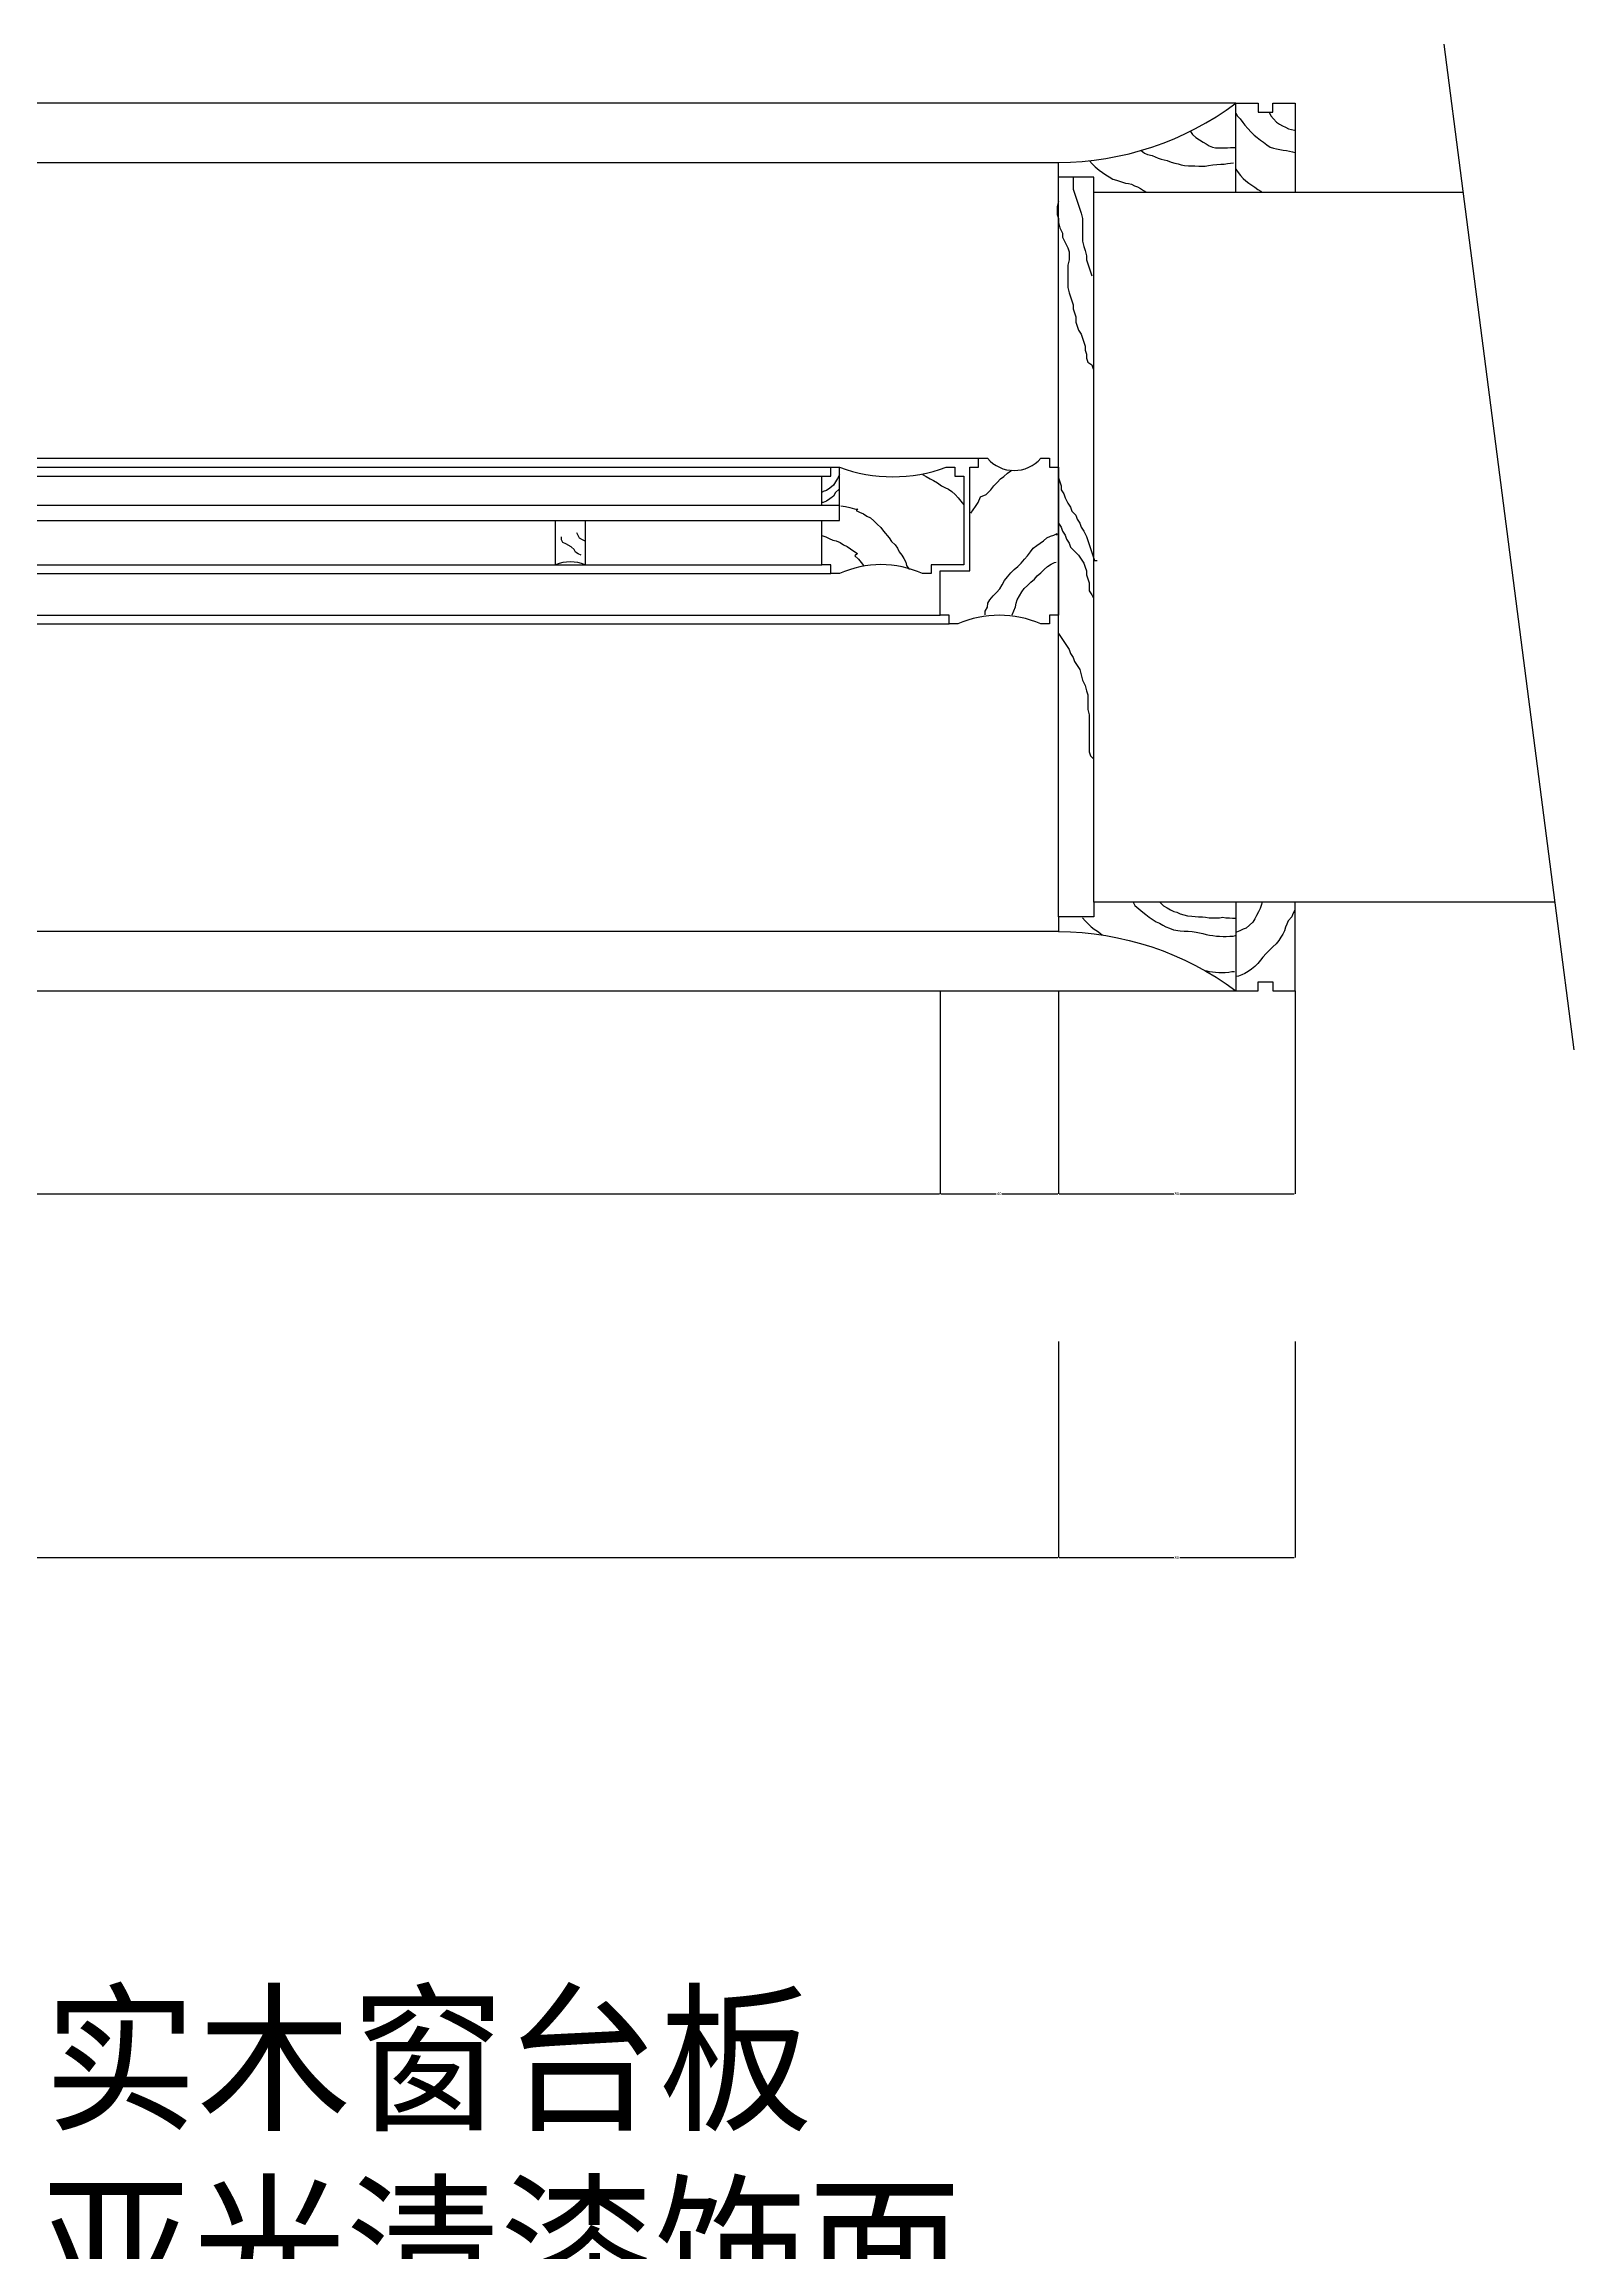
# Model space of a CAD drawing. Header units: metres. Extents: x 4 to 3597, y 195 to 4697.
# Drawn here: x 2000 to 2517, y 1276 to 2022 of the extents above; entities that cross this region are included whole.
import ezdxf

# ---------------------------------------------------------------- set-up
doc = ezdxf.new("R2010")
doc.units = ezdxf.units.M
for name, color, linetype in [('2', 2, 'Continuous'), ('3', 3, 'Continuous'), ('4', 4, 'Continuous'), ('7', 7, 'Continuous'), ('BH', 3, 'Continuous'), ('DIM', 3, 'Continuous'), ('TEXT', 3, 'Continuous')]:
    doc.layers.add(name, color=color, linetype=linetype)
doc.dimstyles.get("Standard").update_dxf_attribs({"dimtxt": 2.5, "dimasz": 2.5, "dimexe": 1.25, "dimexo": 0.625, "dimtad": 1, "dimcen": 2.5, "dimazin": 3, "dimtfac": 1, "dimtmove": 0, "dimatfit": 3})

# ---------------------------------------------------------------- blocks, each defined once
blk = doc.blocks.new('*D3')
for p, q in [((343.18, 1583.38), (343.18, 1510.34)), ((2343.18, 1583.38), (2343.18, 1510.34)), ((343.43, 1510.34), (1341.18, 1510.34)), ((1345.18, 1510.34), (2342.93, 1510.34))]:
    blk.add_line(p, q)
at = {"layer": 'Defpoints'}
for p in [(343.18, 1583.38), (2343.18, 1583.38), (343.18, 1510.34)]:
    blk.add_point(p, dxfattribs=at)
at = {"layer": 'DIM', "insert": (1343.18, 1510.34), "char_height": 1, "attachment_point": 5}
blk.add_mtext('2000', dxfattribs=at)
blk = doc.blocks.new('*D38')
for p, q in [((1363.18, 1701.98), (1363.18, 1633.38)), ((2303.18, 1701.98), (2303.18, 1633.38)), ((1363.43, 1633.38), (1831.68, 1633.38)), ((1834.68, 1633.38), (2302.93, 1633.38))]:
    blk.add_line(p, q)
at = {"layer": 'Defpoints'}
for p in [(1363.18, 1701.98), (2303.18, 1701.98), (1363.18, 1633.38)]:
    blk.add_point(p, dxfattribs=at)
at = {"layer": 'DIM', "insert": (1833.18, 1633.38), "char_height": 1, "attachment_point": 5}
blk.add_mtext('940', dxfattribs=at)
blk = doc.blocks.new('*D63')
for p, q in [((2343.18, 1583.38), (2343.18, 1510.34)), ((2423.18, 1583.38), (2423.18, 1510.34)), ((2343.43, 1510.34), (2382.18, 1510.34)), ((2384.18, 1510.34), (2422.93, 1510.34))]:
    blk.add_line(p, q)
at = {"layer": 'Defpoints'}
for p in [(2343.18, 1583.38), (2423.18, 1583.38), (2343.18, 1510.34)]:
    blk.add_point(p, dxfattribs=at)
at = {"layer": 'DIM', "insert": (2383.18, 1510.34), "char_height": 1, "attachment_point": 5}
blk.add_mtext('80', dxfattribs=at)
blk = doc.blocks.new('*D66')
for p, q in [((2303.18, 1701.98), (2303.18, 1633.38)), ((2343.18, 1701.98), (2343.18, 1633.38)), ((2303.43, 1633.38), (2322.18, 1633.38)), ((2324.18, 1633.38), (2342.93, 1633.38))]:
    blk.add_line(p, q)
at = {"layer": 'Defpoints'}
for p in [(2303.18, 1701.98), (2343.18, 1701.98), (2303.18, 1633.38)]:
    blk.add_point(p, dxfattribs=at)
at = {"layer": 'DIM', "insert": (2323.18, 1633.38), "char_height": 1, "attachment_point": 5}
blk.add_mtext('40', dxfattribs=at)
blk = doc.blocks.new('*D67')
for p, q in [((2343.18, 1701.98), (2343.18, 1633.38)), ((2423.18, 1701.98), (2423.18, 1633.38)), ((2343.43, 1633.38), (2382.18, 1633.38)), ((2384.18, 1633.38), (2422.93, 1633.38))]:
    blk.add_line(p, q)
at = {"layer": 'Defpoints'}
for p in [(2343.18, 1701.98), (2423.18, 1701.98), (2343.18, 1633.38)]:
    blk.add_point(p, dxfattribs=at)
at = {"layer": 'DIM', "insert": (2383.18, 1633.38), "char_height": 1, "attachment_point": 5}
blk.add_mtext('80', dxfattribs=at)

msp = doc.modelspace()

# ---------------------------------------------------------------- hatches: boundary and pattern name
at = {"layer": 'BH'}
h = msp.add_hatch(dxfattribs=at)
h.set_pattern_fill('ANSI31', scale=1000)
h.paths.add_polyline_path([(2355.18, 1731.98), (2510.97, 1731.98), (2479.94, 1971.98), (2372.95, 1971.98), (2372.97, 1971.96), (2372.93, 1971.98), (2355.18, 1971.98)])
h = msp.add_hatch(dxfattribs=at)
h.set_pattern_fill('AR-CONC', scale=20)
h.paths.add_polyline_path([(2479.94, 1971.98), (2372.95, 1971.98), (2372.97, 1971.96), (2372.93, 1971.98), (2355.18, 1971.98), (2355.18, 1731.98), (2510.97, 1731.98)])

# ---------------------------------------------------------------- linework, layer by layer
at = {"layer": '2'}
msp.add_lwpolyline([(2510.97, 1731.98), (2355.18, 1731.98), (2355.18, 1971.98), (2479.94, 1971.98)], dxfattribs=at)
at = {"layer": '3'}
for p, q in [((1403.18, 1875.98), (2263.18, 1875.98)), ((1403.18, 1845.98), (2263.18, 1845.98)), ((1363.18, 1828.98), (2303.18, 1828.98))]:
    msp.add_line(p, q, dxfattribs=at)
at = {"layer": '4'}
for p, q in [((2403.18, 2001.98), (283.18, 2001.98)), ((2403.18, 1971.98), (2403.18, 2001.98)), ((2343.18, 1726.98), (2343.18, 1976.98)), ((1350.18, 1881.98), (2316.18, 1881.98)), ((1360.18, 1825.98), (2306.18, 1825.98)), ((2403.18, 1731.98), (2403.18, 1701.98)), ((283.18, 1701.98), (2403.18, 1701.98))]:
    msp.add_line(p, q, dxfattribs=at)
for points in [[(2355.18, 1971.98), (2355.18, 1976.98), (2343.18, 1976.98), (2343.18, 1981.98, 0.16), (2403.18, 2001.98), (2410.68, 2001.98), (2410.68, 1998.98), (2415.68, 1998.98), (2415.68, 2001.98), (2423.18, 2001.98), (2423.18, 1971.98)], [(2269.18, 1865.98), (2263.18, 1865.98), (2263.18, 1875.98), (2266.18, 1875.98), (2266.18, 1878.98), (2269.18, 1878.98, 0.18), (2305.18, 1878.98), (2308.18, 1878.98), (2308.18, 1875.98), (2308.18, 1875.98), (2311.18, 1875.98), (2311.18, 1845.98), (2300.18, 1845.98), (2300.18, 1842.98), (2297.18, 1842.98, 0.22), (2269.18, 1842.98), (2266.18, 1842.98), (2266.18, 1845.98), (2263.18, 1845.98), (2263.18, 1860.98), (2269.18, 1860.98), (2269.18, 1878.98)], [(2355.18, 1731.98), (2355.18, 1726.98), (2343.18, 1726.98), (2343.18, 1721.98, -0.16), (2403.18, 1701.98), (2410.68, 1701.98), (2410.68, 1704.98), (2415.68, 1704.98), (2415.68, 1701.98), (2423.18, 1701.98), (2423.18, 1731.98)]]:
    msp.add_lwpolyline(points, format="xyb", dxfattribs=at)
for points in [[(2337.18, 1825.98, 0.21), (2309.18, 1825.98), (2306.18, 1825.98), (2306.18, 1828.98), (2303.18, 1828.98), (2303.18, 1843.98), (2313.18, 1843.98), (2313.18, 1878.98), (2316.18, 1878.98), (2316.18, 1881.98), (2319.18, 1881.98, 0.46), (2337.18, 1881.98), (2340.18, 1881.98), (2340.18, 1878.98), (2343.18, 1878.98), (2343.18, 1828.98), (2340.18, 1828.98), (2340.18, 1825.98)], [(2183.18, 1860.98), (2183.18, 1845.98, 0.2), (2173.18, 1845.98), (2173.18, 1860.98)]]:
    msp.add_lwpolyline(points, format="xyb", close=True, dxfattribs=at)
at = {"layer": '7'}
for p, q in [((343.18, 1981.98), (2343.18, 1981.98)), ((1400.18, 1878.98), (2266.18, 1878.98)), ((2263.18, 1865.98), (1403.18, 1865.98)), ((1403.18, 1860.98), (2263.18, 1860.98)), ((1400.18, 1842.98), (2266.18, 1842.98)), ((2343.18, 1721.98), (343.18, 1721.98))]:
    msp.add_line(p, q, dxfattribs=at)
at = {"layer": 'BH'}
for p, q in [((2403.1, 1998.7), (2403.67, 1997.69)), ((2403.67, 1997.69), (2404.57, 1996.68)), ((2404.57, 1996.68), (2405.47, 1995.55)), ((2405.47, 1995.55), (2406.25, 1994.54)), ((2406.25, 1994.54), (2407.26, 1993.42)), ((2407.26, 1993.42), (2408.39, 1992.18)), ((2414.57, 1998.81), (2415.02, 1997.8)), ((2415.02, 1997.8), (2415.92, 1996.79)), ((2415.92, 1996.79), (2416.93, 1995.66)), ((2416.93, 1995.66), (2417.95, 1994.88)), ((2417.95, 1994.88), (2418.96, 1994.32)), ((2418.96, 1994.32), (2419.97, 1993.87)), ((2419.97, 1993.87), (2420.98, 1993.3)), ((2420.98, 1993.3), (2421.99, 1993.08)), ((2421.99, 1993.08), (2423.01, 1992.86)), ((2423.01, 1992.86), (2423.23, 1992.63)), ((2371.17, 1986), (2372.3, 1985.1)), ((2387.81, 1992.41), (2388.49, 1991.39)), ((2388.49, 1991.39), (2389.61, 1990.38)), ((2389.61, 1990.38), (2392.09, 1988.81)), ((2392.09, 1988.81), (2393.1, 1988.25)), ((2393.1, 1988.25), (2394.11, 1987.57)), ((2394.11, 1987.57), (2395.23, 1987.12)), ((2395.23, 1987.12), (2396.25, 1986.9)), ((2396.25, 1986.9), (2400.29, 1986.9)), ((2400.29, 1986.9), (2401.31, 1987.01)), ((2401.31, 1987.01), (2403.1, 1987.01)), ((2408.39, 1992.18), (2409.4, 1991.17)), ((2409.4, 1991.17), (2410.41, 1990.38)), ((2410.41, 1990.38), (2411.54, 1989.48)), ((2411.54, 1989.48), (2412.55, 1988.81)), ((2412.55, 1988.81), (2413.67, 1987.91)), ((2413.67, 1987.91), (2414.8, 1987.12)), ((2414.8, 1987.12), (2415.92, 1986.79)), ((2415.92, 1986.79), (2416.93, 1986.56)), ((2416.93, 1986.56), (2418.06, 1986.34)), ((2418.06, 1986.34), (2419.18, 1986.11)), ((2419.18, 1986.11), (2420.31, 1986)), ((2420.31, 1986), (2421.32, 1985.78)), ((2421.32, 1985.78), (2422.33, 1985.55)), ((2422.33, 1985.55), (2423.12, 1985.33)), ((2353.63, 1982.52), (2354.53, 1981.51)), ((2354.53, 1981.51), (2355.65, 1980.5)), ((2355.65, 1980.5), (2357, 1979.37)), ((2357, 1979.37), (2358.13, 1978.59)), ((2358.13, 1978.59), (2359.25, 1977.8)), ((2359.25, 1977.8), (2360.38, 1977.12)), ((2372.3, 1985.1), (2373.31, 1984.65)), ((2373.31, 1984.65), (2374.88, 1984.32)), ((2374.88, 1984.32), (2375.89, 1983.87)), ((2375.89, 1983.87), (2376.91, 1983.42)), ((2376.91, 1983.42), (2377.92, 1983.08)), ((2377.92, 1983.08), (2378.93, 1982.86)), ((2378.93, 1982.86), (2379.94, 1982.63)), ((2379.94, 1982.63), (2381.29, 1982.07)), ((2381.29, 1982.07), (2382.53, 1981.73)), ((2382.53, 1981.73), (2383.65, 1981.51)), ((2383.65, 1981.51), (2384.66, 1981.17)), ((2384.66, 1981.17), (2385.79, 1980.94)), ((2385.79, 1980.94), (2387.14, 1980.83)), ((2387.14, 1980.83), (2389.27, 1980.83)), ((2389.27, 1980.83), (2390.62, 1980.72)), ((2390.62, 1980.72), (2392.76, 1980.72)), ((2392.76, 1980.72), (2393.88, 1980.94)), ((2393.88, 1980.94), (2395.35, 1981.17)), ((2395.35, 1981.17), (2396.7, 1981.28)), ((2396.7, 1981.28), (2398.04, 1981.39)), ((2398.04, 1981.39), (2399.17, 1981.39)), ((2399.17, 1981.39), (2400.29, 1981.62)), ((2400.29, 1981.62), (2401.31, 1981.73)), ((2401.31, 1981.73), (2402.32, 1981.84)), ((2403.1, 1979.71), (2404, 1978.59)), ((2404, 1978.59), (2404.68, 1977.57)), ((2348.18, 1976.99), (2348.18, 1972.94)), ((2348.18, 1972.94), (2349.53, 1968.89)), ((2360.38, 1977.12), (2361.61, 1976.34)), ((2361.61, 1976.34), (2362.85, 1976)), ((2362.85, 1976), (2363.86, 1975.66)), ((2363.86, 1975.66), (2365.89, 1974.99)), ((2365.89, 1974.99), (2366.9, 1974.88)), ((2366.9, 1974.88), (2367.91, 1974.65)), ((2367.91, 1974.65), (2368.92, 1974.09)), ((2368.92, 1974.09), (2369.93, 1973.75)), ((2369.93, 1973.75), (2370.95, 1973.19)), ((2370.95, 1973.19), (2371.96, 1972.52)), ((2371.96, 1972.52), (2372.97, 1971.96)), ((2372.97, 1971.96), (2373.08, 1971.84)), ((2404.68, 1977.57), (2405.58, 1976.56)), ((2405.58, 1976.56), (2406.59, 1975.78)), ((2406.59, 1975.78), (2407.6, 1974.99)), ((2407.6, 1974.99), (2408.61, 1974.32)), ((2408.61, 1974.32), (2409.63, 1973.64)), ((2409.63, 1973.64), (2410.64, 1972.85)), ((2410.64, 1972.85), (2411.65, 1972.29)), ((2411.65, 1972.29), (2411.88, 1972.07)), ((2343.23, 1968.89), (2342.78, 1967.09)), ((2342.78, 1967.09), (2342.78, 1964.4)), ((2342.78, 1964.4), (2343.23, 1963.05)), ((2343.23, 1963.05), (2343.23, 1961.7)), ((2349.53, 1968.89), (2349.98, 1967.54)), ((2349.98, 1967.54), (2350.88, 1964.85)), ((2350.88, 1964.85), (2351.33, 1963.05)), ((2351.33, 1963.05), (2351.33, 1955.4)), ((2343.23, 1961.7), (2343.68, 1959.9)), ((2343.68, 1959.9), (2344.58, 1958.1)), ((2344.58, 1958.1), (2344.58, 1956.75)), ((2344.58, 1956.75), (2346.38, 1953.15)), ((2351.33, 1955.4), (2351.78, 1953.6)), ((2346.38, 1953.15), (2346.83, 1951.8)), ((2346.83, 1949.11), (2346.38, 1947.31)), ((2346.83, 1951.8), (2346.83, 1949.11)), ((2351.78, 1953.6), (2352.23, 1952.25)), ((2352.23, 1952.25), (2352.68, 1950.46)), ((2352.68, 1950.46), (2352.68, 1949.11)), ((2352.68, 1949.11), (2354.03, 1945.06)), ((2346.38, 1947.31), (2346.38, 1939.66)), ((2354.03, 1945.06), (2354.48, 1943.71)), ((2346.38, 1939.66), (2346.83, 1937.86)), ((2346.83, 1937.86), (2347.28, 1936.51)), ((2347.28, 1936.51), (2348.18, 1933.82)), ((2348.18, 1933.82), (2348.18, 1932.47)), ((2348.18, 1932.47), (2349.08, 1929.77)), ((2349.08, 1929.77), (2349.08, 1927.97)), ((2349.08, 1927.97), (2349.98, 1925.27)), ((2349.98, 1925.27), (2350.88, 1923.92)), ((2350.88, 1923.92), (2351.33, 1922.57)), ((2351.33, 1922.57), (2351.78, 1921.22)), ((2351.78, 1921.22), (2352.23, 1919.88)), ((2352.23, 1919.88), (2352.23, 1918.53)), ((2352.23, 1918.53), (2352.68, 1917.18)), ((2352.68, 1917.18), (2352.68, 1915.83)), ((2352.68, 1915.83), (2353.13, 1914.48)), ((2353.13, 1914.48), (2354.48, 1913.58)), ((2354.48, 1913.58), (2354.93, 1912.23)), ((2267.85, 1874.04), (2267.07, 1872.87)), ((2268.43, 1875.2), (2267.85, 1874.04)), ((2269.2, 1876.36), (2268.43, 1875.2)), ((2297.25, 1876.55), (2298.41, 1875.78)), ((2298.41, 1875.78), (2299.77, 1875)), ((2299.77, 1875), (2300.93, 1874.42)), ((2300.93, 1874.42), (2302.29, 1873.65)), ((2302.29, 1873.65), (2303.64, 1872.68)), ((2321.28, 1872.68), (2322.45, 1873.84)), ((2322.45, 1873.84), (2323.61, 1875)), ((2323.61, 1875), (2324.77, 1875.78)), ((2324.77, 1875.78), (2325.93, 1876.94)), ((2325.93, 1876.94), (2327.1, 1877.72)), ((2327.1, 1877.72), (2327.48, 1877.91)), ((2343.23, 1877.15), (2343.23, 1875.36)), ((2343.23, 1875.36), (2344.13, 1872.66)), ((2263.58, 1867.06), (2263, 1867.06)), ((2263.58, 1870.74), (2263.39, 1870.55)), ((2264.74, 1871.13), (2263.58, 1870.74)), ((2264.74, 1867.45), (2263.58, 1867.06)), ((2265.91, 1871.9), (2264.74, 1871.13)), ((2265.91, 1868.22), (2264.74, 1867.45)), ((2267.07, 1872.87), (2265.91, 1871.9)), ((2267.07, 1869.19), (2265.91, 1868.22)), ((2267.85, 1870.36), (2267.07, 1869.19)), ((2269.01, 1871.52), (2267.85, 1870.36)), ((2269.59, 1865.9), (2271.14, 1865.71)), ((2303.64, 1872.68), (2304.81, 1872.1)), ((2304.81, 1872.1), (2305.97, 1871.52)), ((2305.97, 1871.52), (2307.13, 1870.74)), ((2307.13, 1870.74), (2308.3, 1869.77)), ((2308.3, 1869.77), (2309.26, 1868.61)), ((2309.26, 1868.61), (2310.23, 1867.45)), ((2310.23, 1867.45), (2311.2, 1866.29)), ((2315.08, 1865.71), (2316.05, 1867.06)), ((2316.05, 1867.06), (2316.82, 1869)), ((2316.82, 1869), (2318.76, 1869.77)), ((2318.76, 1869.77), (2320.31, 1871.32)), ((2320.31, 1871.32), (2321.28, 1872.68)), ((2344.13, 1872.66), (2344.13, 1871.31)), ((2344.13, 1871.31), (2345.03, 1869.96)), ((2345.03, 1869.96), (2345.48, 1868.61)), ((2345.48, 1868.61), (2346.38, 1866.81)), ((2346.38, 1866.81), (2347.28, 1865.46)), ((2271.14, 1865.71), (2272.69, 1865.32)), ((2272.69, 1865.32), (2274.24, 1864.93)), ((2274.24, 1864.93), (2275.4, 1864.74)), ((2275.4, 1864.74), (2274.76, 1864.35)), ((2274.76, 1864.35), (2275.92, 1863.77)), ((2275.92, 1863.77), (2277.28, 1863.19)), ((2277.28, 1863.19), (2278.44, 1862.41)), ((2278.44, 1862.41), (2279.61, 1861.83)), ((2279.61, 1861.83), (2280.77, 1860.86)), ((2280.77, 1860.86), (2281.93, 1859.7)), ((2281.93, 1859.7), (2283.1, 1858.54)), ((2283.1, 1858.54), (2284.07, 1857.38)), ((2313.53, 1863.38), (2315.08, 1865.71)), ((2343.23, 1861.42), (2343.23, 1860.07)), ((2343.23, 1860.07), (2344.13, 1858.72)), ((2344.13, 1858.72), (2344.58, 1857.37)), ((2347.28, 1865.46), (2347.73, 1864.11)), ((2347.73, 1864.11), (2349.08, 1862.76)), ((2349.08, 1862.76), (2349.53, 1861.42)), ((2349.53, 1861.42), (2350.43, 1860.07)), ((2350.43, 1860.07), (2350.88, 1858.72)), ((2350.88, 1858.72), (2351.78, 1857.37)), ((2175.16, 1854.46), (2175.16, 1855.4)), ((2175.63, 1853.51), (2175.16, 1854.46)), ((2176.58, 1853.04), (2175.63, 1853.51)), ((2178.47, 1852.09), (2176.58, 1853.04)), ((2179.41, 1851.15), (2178.47, 1852.09)), ((2179.89, 1850.2), (2179.41, 1851.15)), ((2181.3, 1854.93), (2180.36, 1856.82)), ((2182.25, 1854.46), (2181.3, 1854.93)), ((2183.19, 1853.99), (2182.25, 1854.46)), ((2263.19, 1855.83), (2264.55, 1855.44)), ((2264.55, 1855.44), (2265.71, 1854.86)), ((2265.71, 1854.86), (2266.88, 1854.28)), ((2266.88, 1854.28), (2268.04, 1854.08)), ((2268.04, 1854.08), (2269.4, 1853.5)), ((2269.4, 1853.5), (2270.56, 1852.73)), ((2270.56, 1852.73), (2271.72, 1852.15)), ((2271.72, 1852.15), (2272.88, 1851.37)), ((2272.88, 1851.37), (2274.05, 1850.6)), ((2284.07, 1857.38), (2286, 1855.05)), ((2286, 1855.05), (2286.78, 1853.89)), ((2286.78, 1853.89), (2287.94, 1852.73)), ((2287.94, 1852.73), (2288.72, 1851.57)), ((2288.72, 1851.57), (2289.3, 1850.4)), ((2333.69, 1850.4), (2334.66, 1851.57)), ((2334.66, 1851.57), (2335.82, 1852.53)), ((2335.82, 1852.53), (2336.98, 1853.31)), ((2336.98, 1853.31), (2338.15, 1854.08)), ((2338.15, 1854.08), (2339.31, 1855.05)), ((2339.31, 1855.05), (2340.47, 1855.63)), ((2340.47, 1855.63), (2341.63, 1856.02)), ((2341.63, 1856.02), (2342.8, 1856.6)), ((2342.8, 1856.6), (2342.41, 1856.02)), ((2344.58, 1857.37), (2345.48, 1856.02)), ((2345.48, 1856.02), (2345.93, 1854.67)), ((2345.93, 1854.67), (2346.83, 1853.32)), ((2346.83, 1853.32), (2347.28, 1851.97)), ((2347.28, 1851.97), (2349.98, 1849.27)), ((2351.78, 1857.37), (2352.68, 1855.57)), ((2352.68, 1855.57), (2353.58, 1852.87)), ((2353.58, 1852.87), (2354.03, 1851.52)), ((2354.03, 1851.52), (2355.38, 1847.47)), ((2180.83, 1849.73), (2179.89, 1850.2)), ((2181.78, 1849.26), (2180.83, 1849.73)), ((2274.05, 1850.6), (2275.21, 1849.82)), ((2275.21, 1849.82), (2274.37, 1849.05)), ((2274.37, 1849.05), (2275.54, 1847.89)), ((2275.54, 1847.89), (2276.51, 1846.72)), ((2276.51, 1846.72), (2277.28, 1845.75)), ((2289.3, 1850.4), (2290.27, 1849.24)), ((2290.27, 1849.24), (2290.85, 1848.08)), ((2290.85, 1848.08), (2291.63, 1846.92)), ((2291.63, 1846.92), (2291.82, 1845.75)), ((2291.82, 1845.75), (2292.59, 1844.59)), ((2292.59, 1844.59), (2292.79, 1844.4)), ((2327.1, 1843.24), (2328.26, 1844.4)), ((2328.26, 1844.4), (2329.42, 1845.37)), ((2329.42, 1845.37), (2330.59, 1846.53)), ((2330.59, 1846.53), (2331.75, 1847.89)), ((2331.75, 1847.89), (2332.72, 1849.05)), ((2332.72, 1849.05), (2333.69, 1850.4)), ((2337.18, 1843.24), (2338.34, 1844.4)), ((2338.34, 1844.4), (2339.5, 1845.37)), ((2339.5, 1845.37), (2340.67, 1846.14)), ((2340.67, 1846.14), (2341.83, 1846.72)), ((2341.83, 1846.72), (2342.41, 1846.92)), ((2349.98, 1849.27), (2351.78, 1846.58)), ((2351.78, 1846.58), (2352.23, 1845.23)), ((2352.23, 1845.23), (2352.68, 1843.88)), ((2352.68, 1843.88), (2352.68, 1842.53)), ((2355.38, 1847.47), (2356.28, 1847.47)), ((2321.09, 1835.49), (2322.25, 1836.65)), ((2322.25, 1836.65), (2323.41, 1837.81)), ((2323.41, 1837.81), (2324.19, 1839.17)), ((2324.19, 1839.17), (2324.97, 1840.72)), ((2324.97, 1840.72), (2325.93, 1841.88)), ((2325.93, 1841.88), (2327.1, 1843.24)), ((2329.23, 1834.13), (2330.78, 1836.84)), ((2330.78, 1836.84), (2331.56, 1838.01)), ((2331.56, 1838.01), (2332.72, 1838.97)), ((2332.72, 1838.97), (2333.88, 1840.14)), ((2333.88, 1840.14), (2335.04, 1841.11)), ((2335.04, 1841.11), (2336.01, 1842.27)), ((2336.01, 1842.27), (2337.18, 1843.24)), ((2352.68, 1842.53), (2353.58, 1839.83)), ((2353.58, 1839.83), (2353.58, 1837.13)), ((2353.58, 1837.13), (2354.48, 1835.78)), ((2318.37, 1830.26), (2319.15, 1831.61)), ((2318.37, 1829.1), (2318.37, 1830.26)), ((2319.15, 1831.61), (2319.34, 1832.97)), ((2319.34, 1832.97), (2319.93, 1834.13)), ((2319.93, 1834.13), (2321.09, 1835.49)), ((2327.48, 1829.1), (2328.07, 1830.45)), ((2328.07, 1830.45), (2328.65, 1831.81)), ((2328.65, 1831.81), (2328.84, 1832.97)), ((2328.84, 1832.97), (2329.23, 1834.13)), ((2354.48, 1835.78), (2354.93, 1834.88)), ((2343.23, 1822.74), (2344.13, 1821.39)), ((2344.13, 1821.39), (2345.03, 1820.04)), ((2345.03, 1820.04), (2346.83, 1817.35)), ((2346.83, 1817.35), (2347.28, 1816)), ((2347.28, 1816), (2348.18, 1814.65)), ((2348.18, 1814.65), (2348.63, 1813.3)), ((2348.63, 1813.3), (2350.43, 1810.6)), ((2350.43, 1810.6), (2351.33, 1807)), ((2351.33, 1807), (2352.23, 1805.2)), ((2352.23, 1805.2), (2352.68, 1803.4)), ((2352.68, 1803.4), (2353.13, 1802.06)), ((2353.13, 1802.06), (2353.13, 1797.11)), ((2353.13, 1797.11), (2353.58, 1795.31)), ((2353.58, 1795.31), (2353.58, 1782.72)), ((2353.58, 1782.72), (2354.03, 1781.37)), ((2354.03, 1781.37), (2354.93, 1780.47)), ((2368.47, 1731.9), (2369.01, 1730.83)), ((2377.61, 1731.77), (2378.69, 1730.69)), ((2412.03, 1731.9), (2411.76, 1730.83)), ((2351.26, 1726.66), (2352.2, 1725.59)), ((2352.2, 1725.59), (2353.28, 1724.65)), ((2353.28, 1724.65), (2354.22, 1723.57)), ((2369.01, 1730.83), (2370.35, 1729.62)), ((2370.35, 1729.62), (2371.7, 1728.54)), ((2371.7, 1728.54), (2372.77, 1727.74)), ((2372.77, 1727.74), (2373.85, 1726.8)), ((2373.85, 1726.8), (2375.19, 1725.99)), ((2375.19, 1725.99), (2376.27, 1725.32)), ((2376.27, 1725.32), (2377.34, 1724.78)), ((2377.34, 1724.78), (2378.42, 1724.11)), ((2378.42, 1724.11), (2379.5, 1723.57)), ((2378.69, 1730.69), (2379.9, 1730.02)), ((2379.9, 1730.02), (2381.11, 1729.35)), ((2381.11, 1729.35), (2382.18, 1728.81)), ((2382.18, 1728.81), (2383.26, 1728.54)), ((2383.26, 1728.54), (2384.34, 1728.01)), ((2384.34, 1728.01), (2385.55, 1727.6)), ((2385.55, 1727.6), (2386.76, 1727.33)), ((2386.76, 1727.33), (2388.23, 1727.2)), ((2388.23, 1727.2), (2389.44, 1727.07)), ((2389.44, 1727.07), (2390.52, 1726.93)), ((2390.52, 1726.93), (2391.86, 1726.93)), ((2391.86, 1726.93), (2392.94, 1726.8)), ((2392.94, 1726.8), (2394.15, 1726.66)), ((2394.15, 1726.66), (2397.65, 1726.66)), ((2397.65, 1726.66), (2398.72, 1726.8)), ((2398.72, 1726.8), (2399.8, 1726.66)), ((2399.8, 1726.66), (2401.01, 1726.66)), ((2401.01, 1726.66), (2402.08, 1726.53)), ((2402.08, 1726.53), (2403.16, 1726.53)), ((2403.16, 1726.53), (2403.16, 1726.66)), ((2407.73, 1724.11), (2406.65, 1723.17)), ((2408.94, 1725.19), (2407.73, 1724.11)), ((2409.61, 1726.26), (2408.94, 1725.19)), ((2410.15, 1727.47), (2409.61, 1726.26)), ((2410.82, 1728.68), (2410.15, 1727.47)), ((2411.36, 1729.75), (2410.82, 1728.68)), ((2411.76, 1730.83), (2411.36, 1729.75)), ((2420.37, 1724.51), (2419.96, 1723.44)), ((2420.9, 1725.59), (2420.37, 1724.51)), ((2422.11, 1726.93), (2420.9, 1725.59)), ((2422.38, 1728.01), (2422.11, 1726.93)), ((2423.06, 1729.22), (2422.38, 1728.01)), ((2354.22, 1723.57), (2355.3, 1722.77)), ((2355.3, 1722.77), (2356.37, 1722.1)), ((2356.37, 1722.1), (2357.45, 1721.29)), ((2357.45, 1721.29), (2357.99, 1720.89)), ((2379.5, 1723.57), (2380.71, 1723.17)), ((2380.71, 1723.17), (2382.05, 1722.63)), ((2382.05, 1722.63), (2384.34, 1722.23)), ((2384.34, 1722.23), (2385.68, 1722.1)), ((2385.68, 1722.1), (2387.02, 1722.1)), ((2387.02, 1722.1), (2388.37, 1721.96)), ((2388.37, 1721.96), (2389.71, 1721.83)), ((2389.71, 1721.83), (2390.92, 1721.56)), ((2390.92, 1721.56), (2392, 1721.29)), ((2392, 1721.29), (2393.07, 1721.02)), ((2393.07, 1721.02), (2394.28, 1720.75)), ((2394.28, 1720.75), (2395.36, 1720.62)), ((2395.36, 1720.62), (2396.57, 1720.48)), ((2396.57, 1720.48), (2397.65, 1720.48)), ((2397.65, 1720.48), (2398.86, 1720.35)), ((2398.86, 1720.35), (2399.93, 1720.35)), ((2399.93, 1720.35), (2401.14, 1720.48)), ((2401.14, 1720.48), (2402.22, 1720.48)), ((2402.22, 1720.48), (2403.02, 1720.62)), ((2403.43, 1721.83), (2403.16, 1721.83)), ((2404.5, 1722.23), (2403.43, 1721.83)), ((2405.58, 1722.77), (2404.5, 1722.23)), ((2406.65, 1723.17), (2405.58, 1722.77)), ((2415.66, 1716.86), (2414.59, 1715.65)), ((2416.74, 1717.8), (2415.66, 1716.86)), ((2417.68, 1719.01), (2416.74, 1717.8)), ((2418.35, 1720.08), (2417.68, 1719.01)), ((2419.02, 1721.15), (2418.35, 1720.08)), ((2419.56, 1722.23), (2419.02, 1721.15)), ((2419.96, 1723.44), (2419.56, 1722.23)), ((2408.4, 1709.33), (2407.33, 1708.53)), ((2409.61, 1710.14), (2408.4, 1709.33)), ((2410.55, 1711.21), (2409.61, 1710.14)), ((2411.49, 1712.29), (2410.55, 1711.21)), ((2412.3, 1713.36), (2411.49, 1712.29)), ((2413.38, 1714.57), (2412.3, 1713.36)), ((2414.59, 1715.65), (2413.38, 1714.57)), ((2392.94, 1708.79), (2394.15, 1708.53)), ((2394.15, 1708.53), (2395.23, 1708.39)), ((2395.23, 1708.39), (2396.3, 1708.26)), ((2396.3, 1708.26), (2397.38, 1708.12)), ((2397.38, 1708.12), (2399.53, 1708.12)), ((2399.53, 1708.12), (2400.74, 1708.26)), ((2400.74, 1708.26), (2401.81, 1708.53)), ((2401.81, 1708.53), (2402.75, 1708.53)), ((2404.1, 1706.91), (2403.16, 1706.78)), ((2405.17, 1707.32), (2404.1, 1706.91)), ((2406.25, 1707.85), (2405.17, 1707.32)), ((2407.33, 1708.53), (2406.25, 1707.85))]:
    msp.add_line(p, q, dxfattribs=at)
at = {"layer": 'DIM'}
msp.add_line((2473.47, 2021.98), (2517.44, 1681.98), dxfattribs=at)

# ---------------------------------------------------------------- texts
at = {"layer": 'TEXT'}
for s, p in [('实木窗台板', (2000.01, 1320.87)), ('亚光清漆饰面', (1998.38, 1256.4))]:
    msp.add_text(s, height=40, dxfattribs=at).set_placement(p)

# ---------------------------------------------------------------- dimensions: what is measured, and where the dimension line sits
at = {"layer": 'DIM'}
for base, p1, p2, picture, middle in [((1363.18, 1633.38), (1363.18, 1701.98), (2303.18, 1701.98), '*D38', (1833.18, 1633.38)), ((2303.18, 1633.38), (2303.18, 1701.98), (2343.18, 1701.98), '*D66', (2323.18, 1633.38)), ((2343.18, 1633.38), (2343.18, 1701.98), (2423.18, 1701.98), '*D67', (2383.18, 1633.38)), ((343.18, 1510.34), (343.18, 1583.38), (2343.18, 1583.38), '*D3', (1343.18, 1510.34)), ((2343.18, 1510.34), (2343.18, 1583.38), (2423.18, 1583.38), '*D63', (2383.18, 1510.34))]:
    dim = msp.add_linear_dim(base=base, p1=p1, p2=p2, dimstyle='Standard', dxfattribs=at)
    dim.commit()
    dim.dimension.update_dxf_attribs({"geometry": picture, "text_midpoint": middle})

doc.saveas('drawing.dxf')
